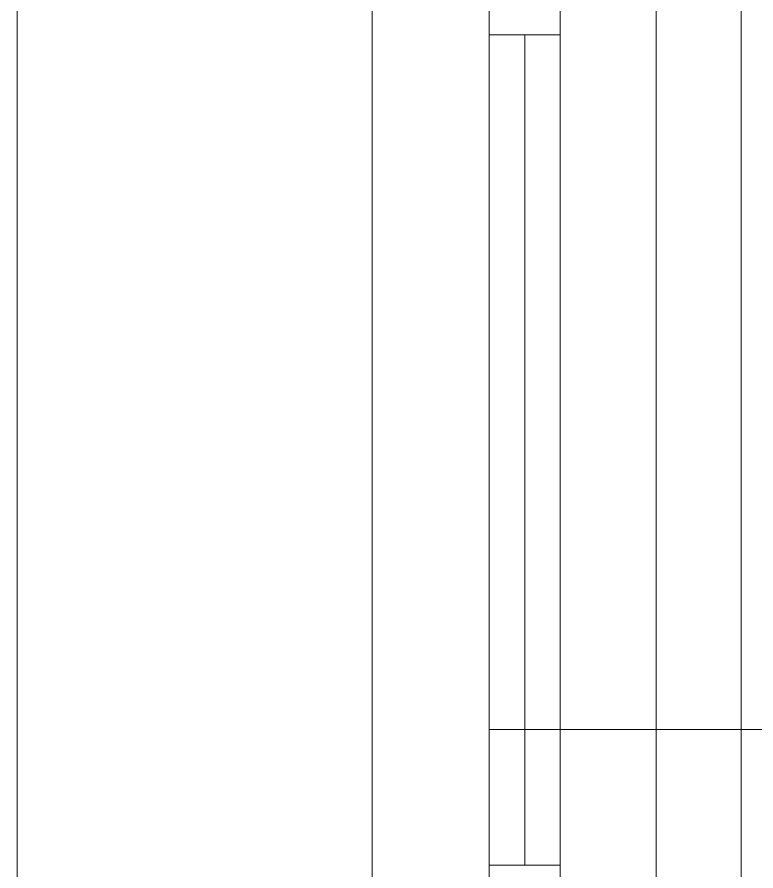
# Model space of a CAD drawing. Header units: millimetres. Extents: x 2016.56 to 2021.8, y 13721.83 to 13722.48.
# Drawn here: x 2017.72329 to 2017.7337, y 13722.05621 to 13722.06824 of the extents above; entities that cross this region are included whole.
import ezdxf

# ---------------------------------------------------------------- set-up
doc = ezdxf.new("R2010")
doc.units = ezdxf.units.MM
doc.linetypes.add('ACAD_ISO07W100', pattern=[3, 0, -3])
doc.layers.get('0').update_dxf_attribs({"lineweight": 20})
doc.layers.add('PENCERE', color=3, linetype='Continuous', lineweight=13)
doc.layers.add('TEXT', color=7, linetype='Continuous', lineweight=20)

msp = doc.modelspace()

# ---------------------------------------------------------------- linework, layer by layer
at = {"linetype": 'ACAD_ISO07W100'}
for p, q in [((2017.723291, 13722.084789), (2017.723291, 13722.034789)), ((2017.728291, 13722.083789), (2017.728291, 13722.040789)), ((2017.732291, 13722.083789), (2017.732291, 13722.044789))]:
    msp.add_line(p, q, dxfattribs=at)
msp.add_line((2017.733491, 13722.083789), (2017.733491, 13722.045989))
at = {"layer": 'PENCERE'}
for p, q in [((2017.730943, 13722.068989), (2017.730943, 13722.067989)), ((2017.729943, 13722.067989), (2017.729943, 13722.068789)), ((2017.730943, 13722.067989), (2017.729943, 13722.067989)), ((2017.729943, 13722.056289), (2017.729943, 13722.067989)), ((2017.730443, 13722.056289), (2017.730443, 13722.067989)), ((2017.730943, 13722.056289), (2017.730943, 13722.067989)), ((2017.730943, 13722.056289), (2017.729943, 13722.056289)), ((2017.729943, 13722.056289), (2017.729943, 13722.055789)), ((2017.730943, 13722.055289), (2017.730943, 13722.056289))]:
    msp.add_line(p, q, dxfattribs=at)
at = {"layer": 'TEXT'}
msp.add_line((2017.737232, 13722.058198), (2017.729943, 13722.058198), dxfattribs=at)

doc.saveas('drawing.dxf')
